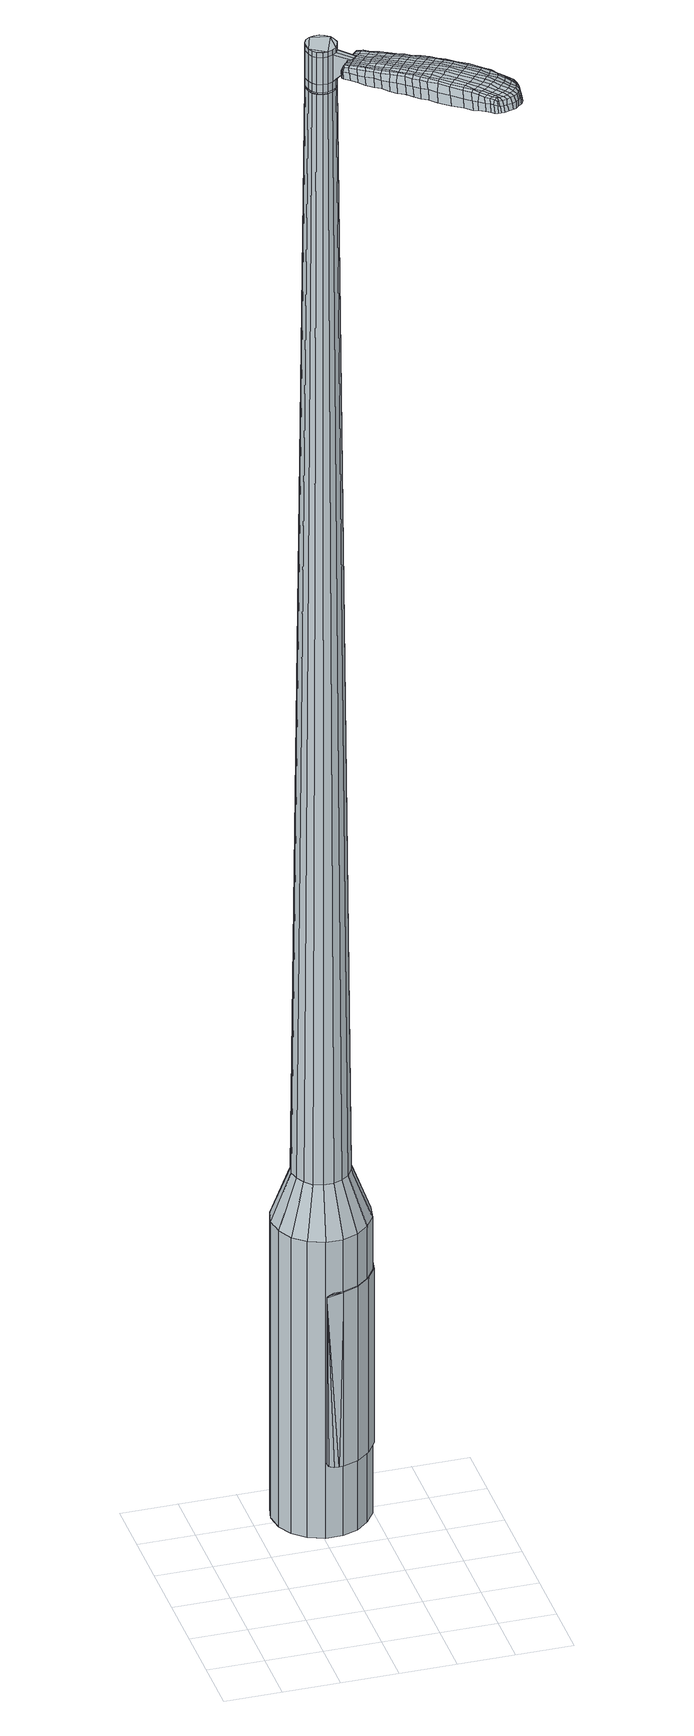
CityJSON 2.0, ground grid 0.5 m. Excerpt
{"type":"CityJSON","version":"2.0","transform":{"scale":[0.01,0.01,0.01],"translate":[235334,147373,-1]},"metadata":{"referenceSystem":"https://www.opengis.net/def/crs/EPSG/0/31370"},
"CityObjects":{
"object1":{"type":"GenericCityObject","attributes":{"cluster":462,"mean_distance_to_centroid":0.0773,"new_centroid_x":235335.07,"new_centroid_y":147375.07,"mean_distance_to_camera":7.82,"H1":11.79,"H2":12.78,"Z_final":112.62,"cluster2":-1,"proj_x":235338.37,"proj_y":147379.17,"id_line":52619,"bearing_l":228.61,"distance":5.26,"orientation":"left","G_obj":318.61},"geometry":[{"type":"MultiSurface","lod":"2","boundaries":[[[0,1,2,3]],[[1,4,5,2]],[[4,6,7,5]],[[6,8,9,7]],[[8,10,11,9]],[[10,12,13,11]],[[12,14,15,13]],[[14,16,17,15]],[[16,18,19,17]],[[18,20,21,19]],[[20,22,23,21]],[[22,24,25,23]],[[24,26,27,25]],[[26,28,29,27]],[[28,30,31,29]],[[30,32,33,31]],[[32,34,35,33]],[[34,0,3,35]],[[36,37,38,39]],[[38,40,41,42]],[[41,43,42]],[[42,44,45,46]],[[45,47,46]],[[46,48,49,50]],[[49,51,50]],[[42,46,50,38]],[[50,52,39,38]],[[53,36,39]],[[2,5,7,35]],[[7,9,11,15]],[[11,13,15]],[[15,17,19,23]],[[19,21,23]],[[23,25,27,31]],[[27,29,31]],[[15,23,31,7]],[[31,33,35,7]],[[3,2,35]],[[1,0,54,55]],[[0,34,56,54]],[[34,32,57,56]],[[32,30,58,57]],[[30,28,59,58]],[[28,26,60,59]],[[26,24,61,60]],[[24,22,62,61]],[[22,20,63,62]],[[20,18,64,63]],[[18,16,65,64]],[[16,14,66,65]],[[14,12,67,66]],[[12,10,68,67]],[[10,8,69,68]],[[8,6,70,69]],[[6,4,71,70]],[[4,1,55,71]],[[55,54,72,73]],[[54,56,74,72]],[[56,57,75,74]],[[57,58,76,75]],[[58,59,77,76]],[[59,60,78,77]],[[60,61,79,78]],[[61,62,80,79]],[[62,63,81,80]],[[63,64,82,81]],[[64,65,83,82]],[[65,66,84,83]],[[66,67,85,84]],[[67,68,86,85]],[[68,69,87,86]],[[69,70,88,87]],[[70,71,89,88]],[[71,55,73,89]],[[90,91,92,73]],[[93,94,91,90]],[[95,96,94,93]],[[76,97,96,95]],[[98,99,97,76]],[[78,100,99,98]],[[101,102,100,78]],[[103,104,102,101]],[[105,106,104,103]],[[107,108,106,105]],[[109,110,108,107]],[[111,112,110,109]],[[113,114,112,111]],[[115,116,114,113]],[[117,118,116,115]],[[119,120,118,117]],[[121,122,120,119]],[[73,92,122,121]],[[123,124,125,126]],[[127,123,126,128]],[[129,127,128,130]],[[131,129,130,132]],[[133,131,132,134]],[[135,133,134,136]],[[137,135,136,138]],[[139,137,138,140]],[[141,139,140,142]],[[143,141,142,144]],[[145,143,144,146]],[[147,145,146,148]],[[149,147,148,150]],[[151,149,150,152]],[[153,151,152,154]],[[155,153,154,156]],[[72,90,73]],[[72,74,93,90]],[[74,75,95,93]],[[75,76,95]],[[77,98,76]],[[77,78,98]],[[79,101,78]],[[79,80,103,101]],[[80,81,105,103]],[[81,82,107,105]],[[82,83,109,107]],[[83,84,111,109]],[[84,85,113,111]],[[85,86,115,113]],[[86,87,117,115]],[[87,88,119,117]],[[88,89,121,119]],[[89,73,121]],[[157,92,91]],[[158,122,92]],[[158,159,120,122]],[[159,160,118,120]],[[160,161,116,118]],[[161,162,114,116]],[[162,163,112,114]],[[163,164,110,112]],[[164,165,108,110]],[[165,166,106,108]],[[166,167,104,106]],[[167,168,102,104]],[[168,100,102]],[[169,99,100]],[[169,97,99]],[[170,96,97]],[[170,171,94,96]],[[171,157,91,94]],[[39,52,155,172]],[[92,157,173,156]],[[53,39,172,124]],[[157,171,125,173]],[[36,53,124,123]],[[171,170,126,125]],[[37,36,123,127]],[[170,97,128,126]],[[38,37,127,129]],[[97,169,130,128]],[[40,38,129,131]],[[169,100,132,130]],[[41,40,131,133]],[[100,168,134,132]],[[43,41,133,135]],[[168,167,136,134]],[[42,43,135,137]],[[167,166,138,136]],[[44,42,137,139]],[[166,165,140,138]],[[45,44,139,141]],[[165,164,142,140]],[[47,45,141,143]],[[164,163,144,142]],[[46,47,143,145]],[[163,162,146,144]],[[48,46,145,147]],[[162,161,148,146]],[[49,48,147,149]],[[161,160,150,148]],[[51,49,149,151]],[[160,159,152,150]],[[50,51,151,153]],[[159,158,154,152]],[[52,50,153,155]],[[158,92,156,154]],[[155,156,174,175]],[[156,173,176,174]],[[173,125,177,176]],[[125,124,178,177]],[[124,172,179,178]],[[172,155,175,179]],[[180,181,182,183]],[[184,180,183,185]],[[180,184,186,187]],[[181,180,187,188]],[[189,190,191,192]],[[193,189,192,194]],[[189,193,195,196]],[[190,189,196,197]],[[198,199,200,201]],[[202,198,201,203]],[[198,202,204,205]],[[199,198,205,206]],[[207,208,209,210]],[[211,207,210,212]],[[207,211,213,214]],[[208,207,214,215]],[[216,217,218,219]],[[220,216,219,221]],[[216,220,222,223]],[[217,216,223,224]],[[225,226,227,228]],[[229,225,228,230]],[[225,229,231,232]],[[226,225,232,233]],[[234,235,236,237]],[[226,234,237,227]],[[234,226,233,238]],[[235,234,238,239]],[[240,241,242,243]],[[235,240,243,236]],[[240,235,239,244]],[[241,240,244,245]],[[246,184,185,247]],[[241,246,247,242]],[[246,241,245,248]],[[184,246,248,186]],[[249,250,251,252]],[[253,249,252,254]],[[249,253,255,256]],[[250,249,256,257]],[[258,259,260,261]],[[250,258,261,251]],[[258,250,257,262]],[[259,258,262,263]],[[264,265,266,267]],[[259,264,267,260]],[[264,259,263,268]],[[265,264,268,269]],[[270,271,272,273]],[[265,270,273,266]],[[270,265,269,274]],[[271,270,274,275]],[[276,181,188,277]],[[271,276,277,272]],[[276,271,275,278]],[[181,276,278,182]],[[279,280,281,282]],[[283,279,282,284]],[[279,283,285,286]],[[280,279,286,287]],[[288,289,290,291]],[[280,288,291,281]],[[288,280,287,292]],[[289,288,292,293]],[[294,295,296,297]],[[289,294,297,290]],[[294,289,293,298]],[[295,294,298,299]],[[300,193,194,301]],[[295,300,301,296]],[[300,295,299,302]],[[193,300,302,195]],[[303,304,305,306]],[[307,303,306,308]],[[303,307,309,310]],[[304,303,310,311]],[[312,313,314,315]],[[304,312,315,305]],[[312,304,311,316]],[[313,312,316,317]],[[318,319,320,321]],[[313,318,321,314]],[[318,313,317,322]],[[319,318,322,323]],[[324,325,326,327]],[[319,324,327,320]],[[324,319,323,328]],[[325,324,328,329]],[[330,190,197,331]],[[325,330,331,326]],[[330,325,329,332]],[[190,330,332,191]],[[333,219,218,334]],[[335,333,334,336]],[[333,335,337,338]],[[219,333,338,221]],[[339,335,336,340]],[[341,339,340,342]],[[339,341,343,344]],[[335,339,344,337]],[[345,341,342,346]],[[347,345,346,348]],[[345,347,349,350]],[[341,345,350,343]],[[351,347,348,352]],[[353,351,352,354]],[[351,353,355,356]],[[347,351,356,349]],[[357,353,354,358]],[[208,357,358,209]],[[357,208,215,359]],[[353,357,359,355]],[[360,361,206,205]],[[362,360,205,204]],[[360,362,363,364]],[[361,360,364,365]],[[366,367,365,364]],[[368,366,364,363]],[[366,368,369,370]],[[367,366,370,371]],[[372,373,371,370]],[[374,372,370,369]],[[372,374,375,376]],[[373,372,376,377]],[[378,379,377,376]],[[380,378,376,375]],[[378,380,213,211]],[[379,378,211,212]],[[381,382,383,384]],[[283,381,384,285]],[[381,283,284,385]],[[382,381,385,386]],[[387,202,203,388]],[[382,387,388,383]],[[387,382,386,389]],[[202,387,389,204]],[[390,391,392,393]],[[229,390,393,231]],[[390,229,230,394]],[[391,390,394,395]],[[396,397,398,399]],[[391,396,399,392]],[[396,391,395,400]],[[397,396,400,401]],[[402,199,206,403]],[[397,402,403,398]],[[402,397,401,404]],[[199,402,404,200]],[[405,406,407,408]],[[187,405,408,188]],[[405,187,186,409]],[[406,405,409,410]],[[411,412,413,414]],[[406,411,414,407]],[[411,406,410,415]],[[412,411,415,416]],[[417,210,209,418]],[[412,417,418,413]],[[417,412,416,419]],[[210,417,419,212]],[[420,421,422,423]],[[192,420,423,194]],[[420,192,191,424]],[[421,420,424,425]],[[426,214,213,427]],[[421,426,427,422]],[[426,421,425,428]],[[214,426,428,215]],[[429,430,431,432]],[[307,429,432,309]],[[429,307,308,433]],[[430,429,433,434]],[[435,220,221,436]],[[430,435,436,431]],[[435,430,434,437]],[[220,435,437,222]],[[438,439,440,441]],[[253,438,441,255]],[[438,253,254,442]],[[439,438,442,443]],[[444,445,446,447]],[[439,444,447,440]],[[444,439,443,448]],[[445,444,448,449]],[[450,217,224,451]],[[445,450,451,446]],[[450,445,449,452]],[[217,450,452,218]],[[453,454,443,442]],[[252,453,442,254]],[[453,252,251,455]],[[454,453,455,456]],[[457,458,449,448]],[[454,457,448,443]],[[457,454,456,459]],[[458,457,459,460]],[[461,334,218,452]],[[458,461,452,449]],[[461,458,460,462]],[[334,461,462,336]],[[463,464,465,466]],[[310,463,466,311]],[[463,310,309,432]],[[464,463,432,431]],[[467,338,337,468]],[[464,467,468,465]],[[467,464,431,436]],[[338,467,436,221]],[[469,470,456,455]],[[261,469,455,251]],[[469,261,260,471]],[[470,469,471,472]],[[473,474,460,459]],[[470,473,459,456]],[[473,470,472,475]],[[474,473,475,476]],[[477,340,336,462]],[[474,477,462,460]],[[477,474,476,478]],[[340,477,478,342]],[[479,480,481,482]],[[316,479,482,317]],[[479,316,311,466]],[[480,479,466,465]],[[483,344,343,484]],[[480,483,484,481]],[[483,480,465,468]],[[344,483,468,337]],[[485,486,472,471]],[[267,485,471,260]],[[485,267,266,487]],[[486,485,487,488]],[[489,490,476,475]],[[486,489,475,472]],[[489,486,488,491]],[[490,489,491,492]],[[493,346,342,478]],[[490,493,478,476]],[[493,490,492,494]],[[346,493,494,348]],[[495,496,497,498]],[[322,495,498,323]],[[495,322,317,482]],[[496,495,482,481]],[[499,350,349,500]],[[496,499,500,497]],[[499,496,481,484]],[[350,499,484,343]],[[501,502,488,487]],[[273,501,487,266]],[[501,273,272,503]],[[502,501,503,504]],[[505,506,492,491]],[[502,505,491,488]],[[505,502,504,507]],[[506,505,507,508]],[[509,352,348,494]],[[506,509,494,492]],[[509,506,508,510]],[[352,509,510,354]],[[511,512,513,514]],[[328,511,514,329]],[[511,328,323,498]],[[512,511,498,497]],[[515,356,355,516]],[[512,515,516,513]],[[515,512,497,500]],[[356,515,500,349]],[[517,518,504,503]],[[277,517,503,272]],[[517,277,188,408]],[[518,517,408,407]],[[519,520,508,507]],[[518,519,507,504]],[[519,518,407,414]],[[520,519,414,413]],[[521,358,354,510]],[[520,521,510,508]],[[521,520,413,418]],[[358,521,418,209]],[[522,523,425,424]],[[332,522,424,191]],[[522,332,329,514]],[[523,522,514,513]],[[524,359,215,428]],[[523,524,428,425]],[[524,523,513,516]],[[359,524,516,355]],[[525,526,386,385]],[[282,525,385,284]],[[525,282,281,527]],[[526,525,527,528]],[[529,362,204,389]],[[526,529,389,386]],[[529,526,528,530]],[[362,529,530,363]],[[531,532,533,534]],[[232,531,534,233]],[[531,232,231,393]],[[532,531,393,392]],[[535,536,537,538]],[[532,535,538,533]],[[535,532,392,399]],[[536,535,399,398]],[[539,361,365,540]],[[536,539,540,537]],[[539,536,398,403]],[[361,539,403,206]],[[541,542,528,527]],[[291,541,527,281]],[[541,291,290,543]],[[542,541,543,544]],[[545,368,363,530]],[[542,545,530,528]],[[545,542,544,546]],[[368,545,546,369]],[[547,548,549,550]],[[238,547,550,239]],[[547,238,233,534]],[[548,547,534,533]],[[551,552,553,554]],[[548,551,554,549]],[[551,548,533,538]],[[552,551,538,537]],[[555,367,371,556]],[[552,555,556,553]],[[555,552,537,540]],[[367,555,540,365]],[[557,558,544,543]],[[297,557,543,290]],[[557,297,296,559]],[[558,557,559,560]],[[561,374,369,546]],[[558,561,546,544]],[[561,558,560,562]],[[374,561,562,375]],[[563,564,565,566]],[[244,563,566,245]],[[563,244,239,550]],[[564,563,550,549]],[[567,568,569,570]],[[564,567,570,565]],[[567,564,549,554]],[[568,567,554,553]],[[571,373,377,572]],[[568,571,572,569]],[[571,568,553,556]],[[373,571,556,371]],[[573,574,560,559]],[[301,573,559,296]],[[573,301,194,423]],[[574,573,423,422]],[[575,380,375,562]],[[574,575,562,560]],[[575,574,422,427]],[[380,575,427,213]],[[576,577,410,409]],[[248,576,409,186]],[[576,248,245,566]],[[577,576,566,565]],[[578,579,416,415]],[[577,578,415,410]],[[578,577,565,570]],[[579,578,570,569]],[[580,379,212,419]],[[579,580,419,416]],[[580,579,569,572]],[[379,580,572,377]],[[581,582,583,584]],[[584,583,585,586]],[[587,585,583,588]],[[588,583,582,589]],[[590,591,592,593]],[[593,592,594,595]],[[596,594,592,597]],[[597,592,591,598]],[[599,600,601,602]],[[602,601,603,604]],[[605,603,601,606]],[[606,601,600,607]],[[608,609,610,611]],[[611,610,612,613]],[[614,612,610,615]],[[615,610,609,616]],[[617,618,619,620]],[[620,619,621,622]],[[623,621,619,624]],[[624,619,618,625]],[[626,627,628,629]],[[629,628,630,631]],[[632,630,628,633]],[[633,628,627,634]],[[635,636,637,638]],[[638,637,627,626]],[[634,627,637,639]],[[639,637,636,640]],[[641,642,643,644]],[[644,643,636,635]],[[640,636,643,645]],[[645,643,642,646]],[[586,585,647,648]],[[648,647,642,641]],[[646,642,647,649]],[[649,647,585,587]],[[650,651,652,653]],[[653,652,654,655]],[[656,654,652,657]],[[657,652,651,658]],[[659,660,661,662]],[[662,661,651,650]],[[658,651,661,663]],[[663,661,660,664]],[[665,666,667,668]],[[668,667,660,659]],[[664,660,667,669]],[[669,667,666,670]],[[671,672,673,674]],[[674,673,666,665]],[[670,666,673,675]],[[675,673,672,676]],[[589,582,677,678]],[[678,677,672,671]],[[676,672,677,679]],[[679,677,582,581]],[[680,681,682,683]],[[683,682,684,685]],[[686,684,682,687]],[[687,682,681,688]],[[689,690,691,692]],[[692,691,681,680]],[[688,681,691,693]],[[693,691,690,694]],[[695,696,697,698]],[[698,697,690,689]],[[694,690,697,699]],[[699,697,696,700]],[[595,594,701,702]],[[702,701,696,695]],[[700,696,701,703]],[[703,701,594,596]],[[704,705,706,707]],[[707,706,708,709]],[[710,708,706,711]],[[711,706,705,712]],[[713,714,715,716]],[[716,715,705,704]],[[712,705,715,717]],[[717,715,714,718]],[[719,720,721,722]],[[722,721,714,713]],[[718,714,721,723]],[[723,721,720,724]],[[725,726,727,728]],[[728,727,720,719]],[[724,720,727,729]],[[729,727,726,730]],[[598,591,731,732]],[[732,731,726,725]],[[730,726,731,733]],[[733,731,591,590]],[[617,620,734,735]],[[735,734,736,737]],[[738,736,734,178]],[[178,734,620,622]],[[737,736,739,740]],[[740,739,741,742]],[[743,741,739,744]],[[744,739,736,738]],[[742,741,745,746]],[[746,745,747,748]],[[749,747,745,750]],[[750,745,741,743]],[[748,747,751,752]],[[752,751,753,754]],[[755,753,751,756]],[[756,751,747,749]],[[754,753,757,758]],[[758,757,609,608]],[[616,609,757,759]],[[759,757,753,755]],[[607,760,761,606]],[[606,761,762,605]],[[763,762,761,764]],[[764,761,760,765]],[[765,766,767,764]],[[764,767,768,763]],[[769,768,767,770]],[[770,767,766,771]],[[771,772,773,770]],[[770,773,774,769]],[[775,774,773,776]],[[776,773,772,777]],[[777,778,779,776]],[[776,779,780,775]],[[614,780,779,612]],[[612,779,778,613]],[[781,782,783,784]],[[784,783,684,686]],[[685,684,783,785]],[[785,783,782,786]],[[604,603,787,788]],[[788,787,782,781]],[[786,782,787,789]],[[789,787,603,605]],[[790,791,792,793]],[[793,792,630,632]],[[631,630,792,794]],[[794,792,791,795]],[[796,797,798,799]],[[799,798,791,790]],[[795,791,798,800]],[[800,798,797,801]],[[607,600,802,803]],[[803,802,797,796]],[[801,797,802,804]],[[804,802,600,599]],[[805,806,807,808]],[[808,807,588,589]],[[587,588,807,809]],[[809,807,806,810]],[[811,812,813,814]],[[814,813,806,805]],[[810,806,813,815]],[[815,813,812,816]],[[608,611,817,818]],[[818,817,812,811]],[[816,812,817,819]],[[819,817,611,613]],[[820,821,822,823]],[[823,822,593,595]],[[590,593,822,824]],[[824,822,821,825]],[[614,615,826,827]],[[827,826,821,820]],[[825,821,826,828]],[[828,826,615,616]],[[829,830,831,832]],[[832,831,708,710]],[[709,708,831,833]],[[833,831,830,834]],[[622,621,835,836]],[[836,835,830,829]],[[834,830,835,837]],[[837,835,621,623]],[[838,839,840,841]],[[841,840,654,656]],[[655,654,840,842]],[[842,840,839,843]],[[844,845,846,847]],[[847,846,839,838]],[[843,839,846,848]],[[848,846,845,849]],[[625,618,850,851]],[[851,850,845,844]],[[849,845,850,852]],[[852,850,618,617]],[[843,853,854,842]],[[842,854,653,655]],[[650,653,854,855]],[[855,854,853,856]],[[849,857,858,848]],[[848,858,853,843]],[[856,853,858,859]],[[859,858,857,860]],[[617,735,861,852]],[[852,861,857,849]],[[860,857,861,862]],[[862,861,735,737]],[[863,864,865,866]],[[866,865,711,712]],[[710,711,865,832]],[[832,865,864,829]],[[738,178,867,868]],[[868,867,864,863]],[[829,864,867,836]],[[836,867,178,622]],[[856,869,870,855]],[[855,870,662,650]],[[659,662,870,871]],[[871,870,869,872]],[[860,873,874,859]],[[859,874,869,856]],[[872,869,874,875]],[[875,874,873,876]],[[737,740,877,862]],[[862,877,873,860]],[[876,873,877,878]],[[878,877,740,742]],[[879,880,881,882]],[[882,881,717,718]],[[712,717,881,866]],[[866,881,880,863]],[[743,744,883,884]],[[884,883,880,879]],[[863,880,883,868]],[[868,883,744,738]],[[872,885,886,871]],[[871,886,668,659]],[[665,668,886,887]],[[887,886,885,888]],[[876,889,890,875]],[[875,890,885,872]],[[888,885,890,891]],[[891,890,889,892]],[[742,746,893,878]],[[878,893,889,876]],[[892,889,893,894]],[[894,893,746,748]],[[895,896,897,898]],[[898,897,723,724]],[[718,723,897,882]],[[882,897,896,879]],[[749,750,899,900]],[[900,899,896,895]],[[879,896,899,884]],[[884,899,750,743]],[[888,901,887]],[[887,901,674,665]],[[671,674,901,902]],[[902,901,903]],[[892,904,905,891]],[[891,905,901,888]],[[903,901,905,906]],[[906,905,904,907]],[[748,752,908,894]],[[894,908,904,892]],[[907,904,908,909]],[[909,908,752,754]],[[910,911,912,913]],[[913,912,729,730]],[[724,729,912,898]],[[898,912,911,895]],[[755,756,914,915]],[[915,914,911,910]],[[895,911,914,900]],[[900,914,756,749]],[[903,916,917,902]],[[902,917,678,671]],[[589,678,917,808]],[[808,917,916,805]],[[907,918,919,906]],[[906,919,916,903]],[[805,916,919,814]],[[814,919,918,811]],[[754,758,920,909]],[[909,920,918,907]],[[811,918,920,818]],[[818,920,758,608]],[[825,921,922,824]],[[824,922,733,590]],[[730,733,922,913]],[[913,922,921,910]],[[616,759,923,828]],[[828,923,921,825]],[[910,921,923,915]],[[915,923,759,755]],[[786,924,925,785]],[[785,925,683,685]],[[680,683,925,926]],[[926,925,924,927]],[[605,762,928,789]],[[789,928,924,786]],[[927,924,928,929]],[[929,928,762,763]],[[930,931,932,933]],[[933,932,633,634]],[[632,633,932,793]],[[793,932,931,790]],[[934,935,936,937]],[[937,936,931,930]],[[790,931,936,799]],[[799,936,935,796]],[[765,760,938,939]],[[939,938,935,934]],[[796,935,938,803]],[[803,938,760,607]],[[927,940,941,926]],[[926,941,692,680]],[[689,692,941,942]],[[942,941,940,943]],[[763,768,944,929]],[[929,944,940,927]],[[943,940,944,945]],[[945,944,768,769]],[[946,947,948,949]],[[949,948,639,640]],[[634,639,948,933]],[[933,948,947,930]],[[950,951,952,953]],[[953,952,947,946]],[[930,947,952,937]],[[937,952,951,934]],[[771,766,954,955]],[[955,954,951,950]],[[934,951,954,939]],[[939,954,766,765]],[[943,956,957,942]],[[942,957,698,689]],[[695,698,957,958]],[[958,957,956,959]],[[769,774,960,945]],[[945,960,956,943]],[[959,956,960,961]],[[961,960,774,775]],[[962,963,964,965]],[[965,964,645,646]],[[640,645,964,949]],[[949,964,963,946]],[[966,967,968,969]],[[969,968,963,962]],[[946,963,968,953]],[[953,968,967,950]],[[777,772,970,971]],[[971,970,967,966]],[[950,967,970,955]],[[955,970,772,771]],[[959,972,973,958]],[[958,973,702,695]],[[595,702,973,823]],[[823,973,972,820]],[[775,780,974,961]],[[961,974,972,959]],[[820,972,974,827]],[[827,974,780,614]],[[810,975,976,809]],[[809,976,649,587]],[[646,649,976,965]],[[965,976,975,962]],[[816,977,978,815]],[[815,978,975,810]],[[962,975,978,969]],[[969,978,977,966]],[[613,778,979,819]],[[819,979,977,816]],[[966,977,979,971]],[[971,979,778,777]],[[581,584,183,182]],[[584,586,185,183]],[[596,597,196,195]],[[597,598,197,196]],[[599,602,201,200]],[[602,604,203,201]],[[623,624,223,222]],[[624,625,224,223]],[[626,629,228,227]],[[629,631,230,228]],[[635,638,237,236]],[[638,626,227,237]],[[641,644,243,242]],[[644,635,236,243]],[[586,648,247,185]],[[648,641,242,247]],[[656,657,256,255]],[[657,658,257,256]],[[658,663,262,257]],[[663,664,263,262]],[[664,669,268,263]],[[669,670,269,268]],[[670,675,274,269]],[[675,676,275,274]],[[676,679,278,275]],[[679,581,182,278]],[[686,687,286,285]],[[687,688,287,286]],[[688,693,292,287]],[[693,694,293,292]],[[694,699,298,293]],[[699,700,299,298]],[[700,703,302,299]],[[703,596,195,302]],[[704,707,306,305]],[[707,709,308,306]],[[713,716,315,314]],[[716,704,305,315]],[[719,722,321,320]],[[722,713,314,321]],[[725,728,327,326]],[[728,719,320,327]],[[598,732,331,197]],[[732,725,326,331]],[[781,784,384,383]],[[784,686,285,384]],[[604,788,388,203]],[[788,781,383,388]],[[631,794,394,230]],[[794,795,395,394]],[[795,800,400,395]],[[800,801,401,400]],[[801,804,404,401]],[[804,599,200,404]],[[709,833,433,308]],[[833,834,434,433]],[[834,837,437,434]],[[837,623,222,437]],[[838,841,441,440]],[[841,656,255,441]],[[844,847,447,446]],[[847,838,440,447]],[[625,851,451,224]],[[851,844,446,451]],[[980,981,982,983]],[[984,985,983,982]],[[986,987,988,989]],[[990,991,992,993]],[[981,994,995,982]],[[996,984,982,995]],[[997,986,989,998]],[[999,1000,991,990]],[[994,1001,1002,995]],[[1002,1003,996,995]],[[1004,997,998,1005]],[[1006,1000,999,1007]],[[1001,1008,1009,1002]],[[1009,1010,1003,1002]],[[1011,1004,1005,1012]],[[1013,1006,1007,1014]],[[1015,1016,1017,1018]],[[1019,1020,1016,1015]],[[1019,1021,1022,1020]],[[1021,1023,1024,1022]],[[1025,1026,1027,1028]],[[1029,1030,1026,1025]],[[1031,1032,1030,1029]],[[1033,1034,1032,1031]],[[1028,1017,1016,1025]],[[1025,1016,1020,1029]],[[1020,1022,1031,1029]],[[1022,1024,1033,1031]],[[989,988,985,984]],[[998,989,984,996]],[[1003,1005,998,996]],[[1010,1012,1005,1003]],[[990,993,987,986]],[[999,990,986,997]],[[1007,999,997,1004]],[[1014,1007,1004,1011]],[[991,1015,1018,992]],[[1000,1019,1015,991]],[[1021,1019,1000,1006]],[[1023,1021,1006,1013]],[[1035,1036,1037,1038]],[[1037,1039,1040,1041]],[[1037,1041,1042,1043]],[[1037,1043,1038]],[[1044,1035,1038,1045]],[[1046,1045,1038,1047]],[[1048,1047,1038]],[[1049,1037,1036,1050]],[[1051,1049,1050,1052]],[[1053,1051,1052,1054]],[[1055,1053,1054,1056]],[[1057,1055,1056,1058]],[[1058,1059,1060,1061]],[[1058,1061,1062,1063]],[[1058,1063,1064,1065]],[[1064,1066,1067,1068]],[[1064,1068,1069,1070]],[[1064,1070,1065]],[[1058,1065,1057]],[[1071,1072,1036,1035]],[[1073,1074,1039,1037]],[[1075,1076,1048,1038]],[[1072,1077,1050,1036]],[[1078,1073,1037,1049]],[[1077,1079,1052,1050]],[[1080,1078,1049,1051]],[[1079,1081,1054,1052]],[[1082,1080,1051,1053]],[[1081,1083,1056,1054]],[[1084,1082,1053,1055]],[[1083,1085,1058,1056]],[[1086,1084,1055,1057]],[[1085,1087,1059,1058]],[[1088,1089,1066,1064]],[[1090,1086,1057,1065]],[[1060,1059,1087,1091]],[[1061,1060,1091,1092]],[[1062,1061,1092,1093]],[[1063,1062,1093,1094]],[[1064,1063,1094,1088]],[[1095,1071,1035,1044]],[[1096,1095,1044,1045]],[[1097,1096,1045,1046]],[[1098,1097,1046,1047]],[[1076,1098,1047,1048]],[[1040,1039,1074,1099]],[[1067,1066,1089,1100]],[[1041,1040,1099,1101]],[[1042,1041,1101,1102]],[[1043,1042,1102,1103]],[[1038,1043,1103,1075]],[[1068,1067,1100,1104]],[[1069,1068,1104,1105]],[[1070,1069,1105,1106]],[[1065,1070,1106,1090]]]}]}
},
"vertices":[
[141,179,384],[130,170,384],[130,170,96],[141,179,96],[116,165,384],[116,165,96],[101,165,384],[101,165,96],[87,171,384],[87,171,96],[76,180,384],[76,180,96],[69,193,384],[69,193,96],[67,208,384],[67,208,96],[70,222,384],[70,222,96],[78,235,384],[78,235,96],[89,244,384],[89,244,96],[103,249,384],[103,249,96],[118,248,384],[118,248,96],[131,243,384],[131,243,96],[143,233,384],[143,233,96],[150,220,384],[150,220,96],[152,206,384],[152,206,96],[149,191,384],[149,191,96],[123,206,1524],[122,211,1524],[120,215,1524],[120,198,1524],[116,218,1524],[112,220,1524],[103,219,1524],[107,220,1524],[99,216,1524],[97,212,1524],[97,202,1524],[96,207,1524],[99,198,1524],[102,195,1524],[111,193,1524],[107,193,1524],[116,195,1524],[122,202,1524],[128,190,429],[121,185,429],[133,198,429],[135,206,429],[133,215,429],[129,222,429],[123,228,429],[114,231,429],[106,232,429],[97,229,429],[91,223,429],[86,216,429],[84,207,429],[86,199,429],[90,191,429],[96,185,429],[104,182,429],[113,182,429],[120,198,1483],[116,195,1483],[122,202,1483],[123,206,1483],[122,211,1483],[120,215,1483],[116,218,1483],[112,220,1483],[107,220,1483],[103,219,1483],[99,216,1483],[97,212,1483],[96,207,1483],[97,202,1483],[99,198,1483],[102,195,1483],[107,193,1483],[111,193,1483],[119,198,1483],[119,198,1485],[116,195,1485],[121,202,1483],[121,202,1485],[122,206,1483],[122,206,1485],[122,211,1485],[119,215,1483],[119,215,1485],[116,218,1485],[112,219,1483],[112,219,1485],[108,219,1483],[108,219,1485],[103,218,1483],[103,218,1485],[100,215,1483],[100,215,1485],[97,211,1483],[97,211,1485],[97,207,1483],[97,207,1485],[97,203,1483],[97,203,1485],[99,199,1483],[99,199,1485],[103,196,1483],[103,196,1485],[107,194,1483],[107,194,1485],[111,194,1483],[111,194,1485],[123,206,1519],[122,202,1519],[122,202,1493],[123,206,1493],[122,211,1519],[122,211,1493],[120,215,1519],[120,215,1493],[116,218,1519],[116,218,1493],[112,220,1519],[112,220,1493],[107,220,1519],[107,220,1493],[103,219,1519],[103,219,1493],[99,216,1519],[99,216,1493],[97,212,1519],[97,212,1493],[96,207,1519],[96,207,1493],[97,202,1519],[97,202,1493],[99,198,1519],[99,198,1493],[102,195,1519],[102,195,1493],[107,193,1519],[107,193,1493],[111,193,1519],[111,193,1493],[116,195,1519],[116,195,1493],[120,198,1485],[111,193,1485],[107,193,1485],[102,195,1485],[99,198,1485],[97,202,1485],[96,207,1485],[97,212,1485],[99,216,1485],[103,219,1485],[107,220,1485],[112,220,1485],[120,215,1485],[123,206,1485],[122,202,1485],[120,198,1519],[120,198,1493],[131,183,1513],[131,183,1518],[134,185,1513],[136,188,1513],[136,188,1518],[134,185,1518],[176,122,1519],[171,127,1518],[171,125,1509],[176,120,1510],[182,116,1519],[182,114,1510],[183,118,1526],[176,124,1525],[171,129,1525],[202,151,1519],[196,155,1518],[195,155,1525],[200,150,1525],[208,145,1519],[207,144,1526],[210,145,1510],[204,151,1510],[198,155,1509],[245,89,1519],[243,86,1519],[243,86,1513],[246,88,1513],[247,93,1519],[248,92,1513],[246,94,1524],[244,90,1524],[242,87,1524],[190,138,1530],[184,143,1529],[182,140,1529],[187,135,1530],[197,132,1531],[194,129,1531],[199,135,1530],[192,141,1530],[187,145,1529],[129,191,1512],[127,189,1512],[128,188,1517],[130,190,1517],[131,193,1512],[132,192,1517],[132,193,1506],[130,190,1506],[128,188,1506],[221,84,1519],[219,86,1519],[219,84,1512],[221,82,1512],[224,83,1518],[224,81,1512],[224,84,1522],[222,85,1523],[219,87,1524],[215,88,1519],[210,92,1519],[210,90,1512],[215,87,1512],[215,90,1524],[211,93,1525],[206,95,1519],[200,100,1519],[200,99,1511],[206,93,1511],[206,97,1526],[200,102,1526],[191,108,1519],[191,106,1510],[191,110,1526],[124,174,1513],[129,168,1513],[129,170,1518],[124,175,1517],[120,178,1512],[121,178,1516],[120,177,1506],[124,172,1507],[129,167,1507],[134,163,1514],[140,158,1515],[140,159,1520],[135,164,1519],[134,161,1507],[140,156,1507],[145,152,1515],[150,147,1516],[151,149,1522],[145,154,1521],[145,151,1508],[150,145,1508],[155,142,1517],[161,137,1517],[161,139,1524],[156,144,1523],[155,140,1508],[161,135,1509],[166,132,1518],[166,134,1524],[166,130,1509],[246,110,1519],[244,112,1519],[242,112,1524],[245,109,1523],[247,108,1518],[246,108,1522],[249,108,1512],[247,110,1512],[245,113,1512],[240,116,1519],[236,120,1519],[235,120,1525],[239,115,1524],[242,116,1512],[238,120,1512],[232,124,1519],[226,130,1519],[225,129,1526],[231,124,1526],[234,125,1511],[228,130,1511],[217,137,1519],[216,137,1526],[219,138,1510],[144,196,1513],[150,192,1513],[151,192,1507],[145,197,1507],[139,200,1512],[140,200,1506],[139,198,1516],[143,196,1517],[148,191,1518],[156,187,1514],[162,182,1515],[163,183,1507],[157,187,1507],[154,187,1519],[160,182,1520],[168,178,1515],[173,173,1516],[175,174,1508],[169,178,1508],[166,177,1521],[172,173,1522],[179,169,1517],[185,164,1517],[187,164,1509],[181,169,1508],[178,168,1523],[183,164,1524],[191,160,1518],[193,160,1509],[189,159,1524],[134,187,1519],[132,185,1519],[139,182,1520],[138,180,1520],[141,184,1520],[136,189,1519],[145,177,1522],[143,175,1522],[151,172,1523],[149,170,1523],[153,174,1523],[147,179,1521],[156,167,1524],[154,165,1524],[162,162,1525],[160,160,1525],[164,165,1525],[158,169,1524],[167,157,1526],[165,155,1526],[173,152,1527],[171,150,1527],[175,155,1527],[170,160,1526],[179,147,1528],[176,145,1528],[181,150,1528],[242,92,1527],[239,89,1527],[244,96,1526],[240,99,1527],[238,95,1528],[236,92,1528],[234,99,1529],[231,96,1529],[236,103,1528],[231,107,1530],[228,104,1530],[226,101,1530],[223,109,1531],[220,106,1531],[225,112,1530],[218,118,1531],[216,115,1531],[213,112,1531],[206,123,1531],[204,121,1531],[209,126,1531],[248,106,1518],[248,103,1519],[250,103,1513],[249,106,1513],[247,106,1523],[247,103,1523],[248,98,1519],[249,97,1513],[247,98,1524],[226,82,1518],[229,82,1518],[228,83,1523],[225,83,1523],[226,80,1513],[229,80,1513],[232,82,1519],[236,82,1519],[235,84,1524],[232,83,1523],[233,81,1513],[237,82,1513],[240,84,1519],[239,85,1524],[240,83,1513],[177,125,1528],[179,126,1528],[174,131,1528],[172,130,1527],[184,119,1528],[185,120,1529],[181,128,1529],[183,131,1530],[178,135,1529],[175,133,1528],[187,122,1529],[190,124,1530],[185,133,1530],[180,138,1529],[192,127,1531],[199,149,1528],[197,147,1529],[204,142,1529],[206,143,1528],[193,154,1527],[192,152,1528],[195,144,1529],[202,138,1530],[189,149,1528],[137,200,1512],[136,198,1512],[136,197,1517],[138,199,1517],[138,200,1506],[137,198,1506],[133,196,1512],[134,195,1517],[134,196,1506],[119,180,1512],[120,181,1512],[120,180,1506],[119,179,1506],[121,180,1517],[122,181,1517],[122,183,1512],[124,185,1512],[124,184,1506],[122,182,1506],[123,183,1517],[125,184,1517],[125,187,1512],[126,186,1506],[126,186,1517],[125,176,1519],[126,177,1519],[130,171,1520],[131,172,1520],[127,179,1519],[129,181,1519],[133,174,1520],[134,176,1520],[130,183,1519],[136,178,1520],[142,195,1519],[140,194,1519],[146,189,1520],[147,190,1520],[138,191,1519],[144,187,1520],[135,166,1521],[136,167,1521],[141,160,1522],[142,162,1522],[138,169,1521],[140,171,1521],[143,164,1522],[145,166,1523],[142,173,1522],[147,168,1523],[153,186,1521],[152,184,1521],[158,180,1522],[159,181,1522],[150,182,1521],[155,177,1522],[146,155,1523],[147,157,1523],[151,150,1524],[152,152,1524],[149,159,1523],[151,161,1524],[154,153,1525],[156,156,1525],[153,163,1524],[158,158,1525],[165,176,1523],[163,175,1523],[169,170,1524],[171,172,1524],[161,172,1524],[167,168,1525],[157,145,1525],[158,146,1525],[162,140,1526],[163,141,1526],[160,148,1526],[162,151,1526],[165,143,1527],[167,146,1527],[163,153,1526],[169,148,1527],[176,167,1525],[175,166,1525],[181,161,1526],[182,163,1526],[172,163,1526],[178,158,1527],[167,135,1527],[168,136,1527],[170,138,1527],[172,140,1528],[174,143,1528],[188,158,1527],[186,156,1527],[184,153,1528],[245,108,1525],[245,105,1525],[242,110,1526],[242,107,1526],[245,100,1526],[242,103,1527],[224,85,1525],[226,85,1525],[223,87,1526],[221,87,1525],[230,85,1525],[233,85,1526],[230,88,1527],[226,87,1526],[236,87,1526],[233,90,1527],[239,114,1526],[239,111,1527],[234,118,1527],[234,116,1528],[238,107,1528],[233,112,1529],[217,90,1526],[219,90,1527],[214,94,1528],[212,94,1527],[222,91,1527],[225,92,1528],[220,97,1529],[217,95,1528],[228,94,1528],[223,99,1530],[230,123,1528],[229,120,1529],[224,128,1528],[223,126,1529],[227,116,1529],[221,122,1530],[207,98,1528],[209,98,1528],[203,104,1529],[201,103,1528],[212,100,1529],[215,101,1530],[208,107,1530],[205,105,1530],[218,104,1530],[211,110,1531],[215,136,1529],[214,134,1529],[211,130,1530],[192,111,1528],[194,112,1529],[196,114,1530],[199,116,1530],[201,118,1531],[172,126,1509],[172,128,1518],[178,123,1518],[178,121,1509],[184,117,1519],[184,115,1510],[184,119,1525],[178,125,1525],[173,130,1525],[193,153,1525],[195,153,1518],[201,149,1518],[199,148,1525],[207,143,1519],[206,143,1525],[209,144,1510],[203,149,1509],[197,154,1509],[242,87,1513],[241,88,1519],[243,90,1519],[244,90,1513],[245,93,1519],[246,93,1513],[244,94,1524],[242,91,1524],[240,89,1524],[182,140,1528],[184,142,1528],[190,137,1529],[188,135,1529],[197,132,1529],[195,129,1529],[199,134,1529],[192,140,1529],[187,145,1528],[130,187,1516],[129,188,1512],[131,190,1512],[131,189,1516],[133,192,1512],[133,191,1516],[134,191,1506],[131,189,1506],[129,187,1506],[220,86,1512],[220,87,1519],[222,85,1518],[222,84,1512],[224,84,1518],[224,83,1512],[224,85,1522],[223,87,1523],[220,88,1523],[211,91,1512],[211,93,1519],[216,90,1519],[216,88,1512],[216,91,1524],[212,95,1525],[201,100,1511],[201,102,1519],[207,97,1519],[207,95,1511],[207,98,1525],[201,103,1526],[192,110,1519],[192,108,1510],[193,111,1526],[131,171,1518],[130,170,1513],[125,175,1513],[125,176,1517],[122,179,1512],[123,179,1515],[122,177,1506],[125,174,1506],[130,168,1507],[141,161,1520],[141,159,1514],[136,164,1514],[136,166,1519],[136,163,1507],[141,157,1507],[152,150,1522],[152,149,1516],[146,154,1515],[147,155,1521],[146,152,1508],[152,147,1508],[162,140,1523],[162,138,1517],[157,143,1516],[157,145,1522],[157,141,1508],[162,136,1508],[167,133,1517],[168,135,1524],[167,131,1509],[241,111,1523],[242,111,1519],[244,109,1518],[243,108,1523],[245,107,1518],[244,107,1522],[247,107,1512],[246,109,1512],[244,112,1512],[233,118,1525],[235,119,1519],[239,115,1519],[238,114,1524],[240,115,1512],[237,119,1512],[223,128,1526],[225,128,1519],[231,123,1519],[229,122,1525],[232,123,1511],[227,129,1511],[216,136,1519],[215,135,1526],[218,136,1510],[150,190,1507],[149,190,1513],[143,195,1513],[144,195,1506],[139,198,1512],[140,198,1506],[139,197,1515],[142,194,1517],[147,190,1518],[162,181,1507],[160,181,1514],[155,185,1514],[156,186,1507],[153,185,1519],[159,180,1520],[174,172,1508],[172,172,1516],[166,176,1515],[168,176,1508],[165,176,1521],[171,171,1522],[186,163,1508],[184,162,1517],[178,167,1516],[180,167,1508],[176,167,1522],[182,162,1523],[189,158,1517],[191,158,1509],[188,157,1524],[135,186,1518],[133,184,1518],[140,181,1519],[138,179,1519],[142,183,1519],[146,176,1520],[144,174,1520],[151,171,1521],[149,169,1521],[153,174,1521],[147,179,1520],[157,167,1523],[155,164,1523],[162,162,1524],[160,160,1524],[164,164,1524],[159,169,1523],[168,157,1525],[166,155,1525],[173,152,1526],[171,150,1526],[176,154,1526],[170,159,1525],[179,147,1527],[177,145,1527],[181,150,1527],[238,90,1526],[241,93,1526],[242,96,1525],[240,99,1526],[238,95,1526],[236,93,1526],[231,97,1528],[233,99,1528],[235,103,1527],[230,107,1528],[228,104,1529],[225,102,1529],[220,106,1530],[222,109,1530],[225,112,1529],[218,118,1530],[216,115,1530],[213,112,1530],[204,121,1530],[206,123,1530],[208,126,1530],[247,103,1513],[246,103,1518],[246,105,1518],[247,106,1512],[245,106,1523],[245,103,1523],[246,98,1519],[247,98,1513],[245,99,1523],[228,85,1523],[229,84,1518],[226,84,1518],[226,85,1523],[226,83,1512],[228,82,1512],[235,86,1523],[235,85,1519],[232,84,1519],[231,85,1523],[232,83,1513],[236,84,1513],[239,86,1519],[238,87,1524],[239,85,1513],[174,131,1527],[179,127,1527],[178,126,1527],[173,131,1526],[185,120,1527],[186,121,1528],[178,135,1528],[183,131,1528],[181,128,1528],[176,133,1527],[188,122,1528],[190,125,1529],[186,133,1529],[180,138,1528],[192,127,1529],[204,141,1528],[197,147,1527],[198,148,1527],[205,142,1527],[193,152,1526],[192,151,1527],[195,144,1528],[202,138,1528],[189,148,1527],[138,196,1516],[137,197,1512],[138,198,1512],[138,197,1516],[139,198,1506],[138,197,1506],[135,194,1512],[136,194,1516],[136,194,1506],[122,179,1506],[122,180,1512],[121,179,1512],[121,178,1506],[122,179,1516],[123,180,1516],[126,183,1506],[125,184,1512],[124,182,1512],[124,180,1506],[125,181,1516],[126,183,1516],[127,186,1512],[128,185,1506],[128,185,1516],[126,177,1518],[126,176,1518],[131,171,1519],[132,172,1519],[130,180,1518],[128,178,1518],[133,174,1519],[135,176,1519],[131,182,1518],[136,177,1519],[146,189,1519],[141,193,1518],[142,194,1518],[147,189,1519],[139,191,1518],[144,186,1519],[137,167,1520],[136,166,1520],[142,161,1521],[142,162,1521],[140,170,1520],[139,168,1520],[144,163,1521],[146,165,1521],[142,172,1520],[148,167,1521],[158,179,1521],[152,184,1520],[153,185,1520],[159,180,1521],[150,181,1520],[156,176,1521],[148,156,1522],[147,156,1522],[152,151,1523],[153,151,1523],[151,160,1522],[149,158,1522],[155,153,1523],[157,155,1524],[153,162,1523],[159,157,1524],[169,170,1523],[164,174,1522],[164,175,1522],[170,171,1523],[161,172,1522],[167,167,1523],[158,146,1524],[163,141,1525],[164,141,1525],[162,150,1525],[160,148,1524],[165,143,1525],[167,145,1526],[164,153,1525],[169,148,1526],[181,160,1525],[175,165,1524],[176,166,1524],[182,161,1525],[173,162,1524],[178,157,1525],[169,136,1526],[168,136,1526],[173,140,1527],[171,138,1526],[175,143,1527],[186,156,1526],[187,157,1526],[184,153,1526],[244,105,1524],[243,107,1524],[241,110,1525],[241,107,1525],[243,100,1525],[241,103,1525],[223,88,1525],[226,86,1524],[224,87,1524],[221,88,1525],[230,89,1526],[233,87,1525],[229,86,1524],[226,88,1525],[236,88,1525],[233,91,1526],[237,111,1526],[237,113,1526],[233,117,1526],[233,115,1527],[237,107,1526],[232,112,1527],[214,95,1527],[219,91,1526],[217,91,1526],[213,95,1526],[220,98,1528],[225,93,1527],[222,92,1526],[217,96,1527],[228,95,1527],[223,99,1528],[228,120,1527],[229,122,1527],[223,127,1527],[222,125,1528],[227,116,1528],[220,122,1529],[203,105,1528],[210,99,1527],[208,99,1527],[202,104,1527],[208,108,1529],[215,102,1529],[212,100,1528],[206,106,1528],[218,104,1529],[211,110,1530],[213,133,1528],[214,135,1528],[211,130,1529],[195,113,1528],[193,112,1528],[199,116,1529],[197,114,1529],[202,118,1530],[121,178,1508],[126,183,1508],[149,160,1509],[144,155,1509],[165,146,1510],[160,139,1510],[194,119,1512],[188,112,1512],[175,124,1511],[181,131,1511],[208,107,1513],[218,98,1514],[212,92,1514],[202,100,1513],[130,188,1508],[155,166,1509],[171,152,1510],[201,126,1512],[187,138,1511],[214,114,1513],[224,105,1514],[135,193,1508],[160,172,1509],[177,159,1510],[207,133,1512],[193,145,1511],[230,112,1514],[220,121,1513],[139,198,1508],[165,178,1509],[182,165,1510],[213,140,1512],[199,152,1511],[236,118,1514],[226,128,1513],[229,90,1514],[233,88,1514],[228,82,1514],[223,84,1514],[234,96,1514],[238,93,1514],[240,103,1514],[243,98,1514],[245,109,1514],[247,104,1514],[238,87,1515],[243,87,1515],[242,86,1515],[236,83,1515],[241,90,1515],[244,88,1515],[244,93,1515],[244,89,1515],[247,97,1515],[245,90,1515],[149,223,334],[151,220,334],[151,220,165],[144,232,171],[149,223,165],[148,227,165],[146,229,166],[145,231,167],[145,232,169],[148,227,334],[146,229,333],[145,231,332],[145,232,331],[144,232,328],[153,205,165],[153,205,334],[150,190,165],[150,190,334],[142,178,165],[142,178,334],[130,168,165],[130,168,334],[116,163,165],[116,163,334],[112,163,334],[108,163,334],[105,163,333],[103,163,332],[102,163,331],[102,163,328],[112,163,165],[102,163,171],[102,163,169],[103,163,167],[105,163,166],[108,163,165],[147,222,334],[149,219,334],[149,219,165],[147,222,165],[142,231,171],[142,231,328],[150,205,334],[150,205,165],[147,191,334],[147,191,165],[140,180,334],[140,180,165],[129,171,334],[129,171,165],[116,166,334],[116,166,165],[112,166,334],[102,166,328],[102,166,171],[112,166,165],[108,166,334],[106,166,333],[104,166,332],[102,166,331],[145,225,334],[144,228,333],[143,229,332],[142,231,331],[145,225,165],[102,166,169],[144,228,166],[143,229,167],[142,231,169],[104,166,167],[106,166,166],[108,166,165]
]}
